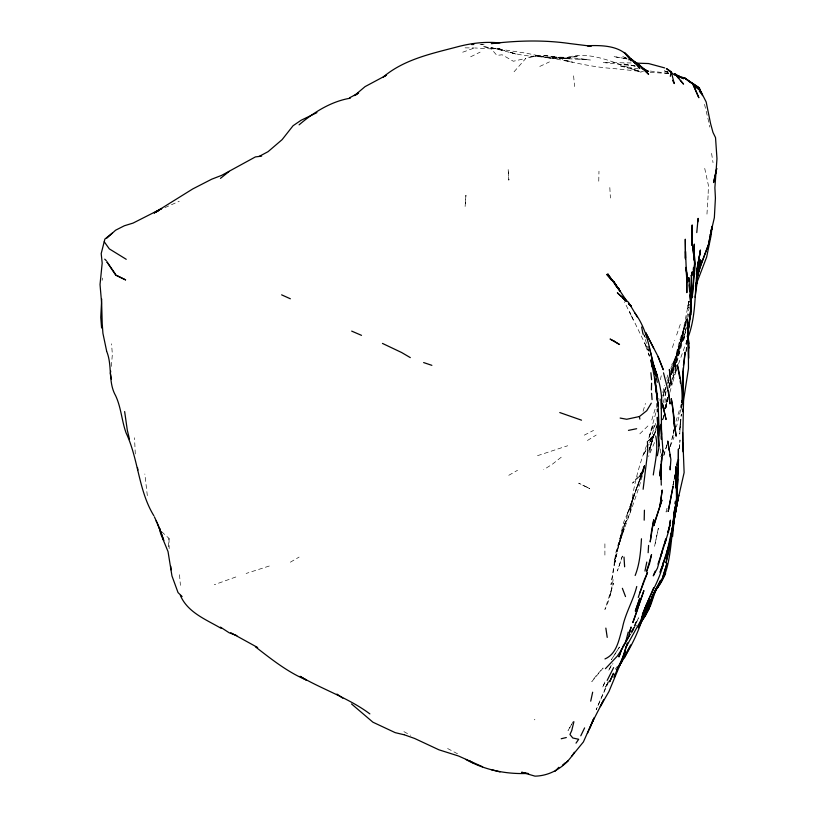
<?xml version="1.0" encoding="UTF-8"?>
<svg xmlns="http://www.w3.org/2000/svg" width="817" height="817" viewBox="0 0 817 817"><rect width="100%" height="100%" fill="white"/><g stroke="black" fill="none" stroke-linecap="round" stroke-linejoin="round"><path stroke-width="0.61" stroke-dasharray="4.08 3.06" d="M598.759 181.19L598.973 171.223M708.165 193.496L708.431 185.49L704.54 167.567M708.084 195.784L706.807 216.699M665.947 391.486L664.864 404.354M679.489 448.492L680.02 439.965L679.284 448.645M686.076 351.402L686.862 340.321M168.384 546.798L169.007 538.403L161.46 531.55M686.086 351.616L687.23 339.698M667.683 397.675L666.059 407.366L667.019 397.379M673.096 485.175L675.077 474.953M666.059 407.366L666.713 402.015L665.508 408.01M111.357 366.394L112.348 354.353L111.561 343.814M670.859 374.115L680.071 339.106L686.219 322.48L681.317 339.831L688.894 301.35M676.65 466.262L677.058 463.801M611.075 591.855L609.942 595.46L613.475 583.144L604.897 609.502L608.747 600.597L611.075 591.855L613.638 576.853M674.393 428.22L672.667 438.178L674.444 427.914L670.103 446.766M686.464 318.844L676.364 355.344L686.658 319.13M686.668 317.701L689.477 307.08M673.075 485.053L675.046 474.095M674.801 476.025L673.065 485.175M644.45 466.773C640.109 482.52 631.47 496.716 629.948 513.301L623.289 527.231L626.527 520.061L619.756 539.353L634.155 494.203L631.112 504.957L634.564 494.438L626.884 515.057L631.112 503.497C629.325 512.075 623.606 519.081 622.278 527.813L619.02 546.001L620.399 538.985L614.353 562.647L611.004 584.768L616.192 554.447L622.37 529.763L616.12 551.546L614.088 562.811L616.151 554.426L615.16 562.188L618.469 545.674L624.127 528.762L616.886 551.107C625.495 522.839 637.75 495.715 644.603 466.967M667.744 397.399L666.856 402.097L667.816 397.613M669.613 387.595L670.083 385.154L669.409 388.586M630.234 512.116L631.98 503.037M676.384 465.251L677.079 461.666M102.115 280.343L102.554 278.086M671.645 364.515L674.801 360.828L672.799 365.179L676.67 357.325L683.543 332.366L677.804 357.979L671.329 374.421M668.949 385.849L669.664 382.407M682.297 403.241L676.435 426.944M682.318 403.343L680.816 410.165L682.103 405.855M655.673 423.369L649.535 442.548L653.559 434.777L649.566 452.659M686.188 327.464L683.533 340.934L685.351 332.07L672.013 379.139M689.282 304.496L688.476 307.989L689.303 304.516M663.67 416.66L662.689 419.877L663.812 415.138M663.281 402.567L666.376 389.719M683.472 330.987L681.051 339.678M662.689 419.877L664.405 412.687M678.886 353.884L682.124 340.291L681.664 342.19M653.549 434.777L651.394 443.621L653.549 434.777L648.586 445.183M660.299 379.752L661.729 373.88M671.523 374.278L676.292 357.111L672.064 373.961M671.758 373.4L673.657 365.679L671.574 374.135M668.857 387.003L669.705 383.571M692.489 297.766L692.908 296.071L692.254 298.225M655.888 412.779L648.586 438.841L653.365 424.574L648.586 438.841M675.945 421.337L681.378 403.802M665.753 387.217L662.873 397.287M664.875 408.357L667.581 397.818M666.978 508.501L666.059 512.055L667.04 508.634M656.378 427.414L657.328 423.768L649.413 449.656M665.416 408.837L668.01 398.982M648.882 451.096L650.924 443.355M662.801 392.436L664.701 385.277M689.068 301.82L687.23 308.714L689.017 301.402M686.341 320.284L683.543 330.63L685.861 322.276L683.533 329.057M666.938 444.989L663.976 455.202M669.838 392.405L672.565 382.764M667.989 381.937L668.96 378.445M654.223 435.165L656.797 425.892M676.108 366.567L674.801 371.275L676.425 365.393M664.864 408.602L666.059 404.415L664.681 408.868M672.912 381.549L676.486 369.774M679.877 343.222L676.364 355.344M667.887 383.898L668.786 380.671M646.543 445.612C638.904 465.578 633.287 486.278 631.112 507.612L631.99 502.026L644.347 465.486M649.617 448.737L652.313 439.852M651.792 419.969L655.51 407.734M663.68 455.426L667.52 442.845M643.061 411.257L645.461 403.445M665.334 408.408L666.059 406.11L665.263 408.51M687.832 317.496L688.966 313.973L687.934 317.17M649.617 448.901L653.957 435.012L656.511 429.272M643.837 468.264L644.521 466.139M672.422 347.521L674.801 340.383M671.727 373.206L676.956 357.489L675.108 366.159L672.023 374.819M666.795 378.281L667.887 375.023M686.249 327.903L677.038 354.956L674.801 359.878L679.162 348.675L670.777 368.334M676.629 335.011L680.969 322.409M671.074 371.439L674.801 360.828M681.521 342.272L683.533 336.533L676.793 355.089M653.049 429.333L654.488 425.228M668.806 388.249L670.318 383.929M644.204 467.457L631.449 502.343L644.245 466.875L639.854 480.692L637.801 486.217L644.388 465.588M667.387 380.702L669.072 376.065M670.757 371.418L672.023 367.936M678.467 364.127L687.158 339.913M666.059 387.575L662.842 395.561M654.519 442.548L648.627 456.437M667.816 383.193L669.133 379.905M642.938 468.999L644.337 465.516M672.095 379.619L676.21 369.989M670.297 446.276L673.964 437.442M677.16 367.701L671.809 380.426M662.944 395.52L665.916 388.596M663.353 393.12L666.059 386.941M604.897 681.991L602.374 687.72L605.693 680.99M632.562 631.194L638.526 617.795L631.612 633.379M667.857 382.509L668.898 380.222M631.112 632.348L636.647 620.399L634.85 625.761L631.112 632.348L635.115 625.914L631.092 632.338M608.451 681.021L596.165 709.707L608.818 681.347L604.907 687.975L608.747 681.654M644.419 466.905L638.833 477.904L643.49 469.326L639.854 476.505L643.265 470.521M680.775 339.515L683.533 334.051M611.218 665.436L608.277 670.951L612.964 663.567M646.155 449.656L643.132 455.243L645.91 450.545M649.556 442.559L657.328 429.017M571.634 724.373L568.019 730.653L573.309 721.38M643.265 470.469L639.854 476.188L632.511 483.164L643.837 469.52M631.786 632.195L636.494 625.209M615.272 669.225L617.458 666.161M514.087 71.763L525.842 58.375L513.342 61.244L502.138 54.78L496.879 55.413L491.313 48.887L474.81 47.968M648.586 440.843L653.978 435.032L648.473 440.914M639.844 433.807L648.586 425.289M534.298 719.848L534.89 719.379M561.218 457.224L552.476 464.127L543.744 469.652M587.423 440.496L596.165 435.063M290.362 562.188L299.093 557.092M508.787 475.3L517.529 470.296M584.288 435.144L593.561 430.406M164.952 207.61L179.24 201.288M470.674 56.792L480.1 52.145M539.802 66.432L549.412 61.898M235.827 576.986L214.299 584.727M537.525 455.682L567.692 445.745M462.728 52.206L473.462 48.305M269.263 566.018L246.142 573.463M543.744 55.27L559.951 57.895C549.32 56.046 538.189 53.473 527.762 57.762L538.628 55.668L535.002 55.679C561.32 58.661 586.79 66.953 613.271 68.495L643.408 71.692M631.112 62.95L602.926 62.521L634.472 65.871M465.108 47.856L473.84 47.937M552.476 56.976L569.949 57.435L578.691 55.903L562.086 59.12C585.381 49.551 609.329 60.601 631.184 68.669L641.927 72.55M552.476 57.884L561.218 58.242L543.744 57.476L535.002 55.423L543.744 56.771L526.26 53.207L482.581 46.508L500.055 49.5L504.875 50.787L491.323 47.641L516.507 54.167L508.787 51.869C534.175 60.009 561.463 54.964 587.423 59.733L545.501 57.599M668.551 73.499L649.689 72.335M668.551 73.326L649.311 70.946M579.304 58.977L593.285 60.284M480.059 44.302L485.032 44.904L481.193 44.281M635.585 66.126L622.656 63.828L631.112 65.094L638.751 67.239M627.201 59.008L613.638 56.567L627.231 58.855M668.51 73.622L666.059 73.152L668.51 73.755M638.465 68.873L619.041 65.595L639.844 71.324L631.184 68.669M539.506 56.169L552.476 58.732M569.949 61.459L563.781 60.101L572.697 62.082M668.245 72.039L663.026 70.466L667.795 72.192M668.255 72.284L666.059 71.457L669.337 72.887M626.537 58.15L622.37 56.414L626.69 58.548M447.624 748.525L459.644 754.898M403.945 731.654L410.502 735.249M633.134 319.764L629.498 311.767L648.586 351.065L644.715 343.334L649.546 356.406M631.112 315.28L624.351 301.769M644.041 334.878L645.369 337.809M649.341 355.773L648.586 353.669L649.576 357.1M648.586 350.268L643.592 333.898M708.829 122.213L704.04 102.278M711.587 153.402L713.027 162.665M658.778 398.185L659.145 400.534M709.534 125.267L709.748 127.033M147.326 495.623L144.834 474.003M135.295 453.925L134.519 437.779M573.595 75.858L574.596 86.531M179.505 574.729L180.424 585.35M656.286 403.435L656.592 408.245M609.819 187.573L610.411 198M169.007 538.403L169.18 548.595M660.687 448.982L660.728 456.57M604.897 543.846L604.897 555.274M465.925 195.294L465.108 206.517L465.925 195.294M680.377 423.645L679.744 434.103L681.337 414.117L679.54 429.599L680.602 420.122L680.377 423.645M658.328 528.333L654.57 546.338L658.328 528.333M678.641 348.369L675.108 366.159L678.641 348.369M508.93 179.617L508.797 180.2L508.154 169.231L508.93 179.617M622.37 556.142L617.397 570.981L622.37 556.142M689.231 301.167L688.322 303.515L689.262 301.177M619.419 647.115L611.351 659.748L619.419 647.115M596.165 675.679L591.814 681.623L603.15 667.989L596.165 675.679M491.671 48.734L490.884 48.785L500.055 48.703L491.671 48.734M569.949 58.773L559.553 57.66L569.949 58.773M587.443 487.392L578.691 483.164L589.741 488.74L587.443 487.392"/><path stroke-width="1.23" d="M685.483 258.152L685.289 239.207L685.473 258.019M657.297 411.717L657.307 409.205M694.358 259.857L694.317 244.079L694.297 260.49M661.28 485.114L660.779 465.22L659.717 475.923L662.904 450.259L661.065 424.707L661.494 434.542L661.249 398.859L661.484 409.082C662.985 393.447 658.533 378.281 653.028 363.851L657.328 376.075L654.468 367.977L650.077 350.34M683.165 371.592L683.421 404.149M676.343 478.2L676.159 488.178L675.935 466.568L676.507 498.472L672.371 529.15L676.21 508.388L673.096 526.771C670.165 547.267 670.103 572.329 657.123 588.169L649.576 602.854L640.926 622.207M677.405 485.89L678.488 459.266L676.486 506.601L672.534 529.059L675.792 508.286M685.33 258.918L685.494 251.442L686.831 282.478L686.709 278.76M644.184 520.163L644.419 510.206M688.823 348.144L688.578 358.377L687.23 318.793L688.823 348.144L688.363 338.32L688.476 368.528L683.38 401.555M694.052 269.773L694.113 267.373M694.287 260.174L694.256 254.21L695.328 263.687L692.346 295.672L693.858 272.704M651.404 389.923L651.588 383.193M655.867 387.34L658.185 406.192L654.509 378.046L658.185 406.192L658.962 425.912L658.747 446.225L657.328 417.262L658.87 447.93L657.328 455.774M658.686 436.166L658.962 425.912M683.41 405.355L682.838 381.866L683.329 367.711M694.031 271.121L694.123 267.68M677.783 479.028L676.486 506.601L676.742 501.536M683.298 408.5L683.186 411.931L683.206 409.103M683.4 405.058L682.838 381.866M687.495 329.517L687.74 323.358L687.894 337.319M682.593 385.961L683.175 371.163L685.157 352.137L683.431 365.413M660.882 475.249L661.617 459.603M676.874 499.013L677.395 488.893L676.129 505.927M672.585 536.565L674.321 517.937L672.973 528.813M648.147 552.721L648.586 545.429M675.23 503.844L675.373 501.434M682.603 398.859L682.665 401.137L683.226 391.731L682.573 396.592M700.394 250.666L700.435 249.982L696.656 273.001L700.394 250.666L696.584 270.948M641.468 538.771C640.691 551.169 639.782 563.822 635.156 575.485M693.071 272.684L692.887 275.176L694.532 264.136L694.236 256.487L694.062 258.979M693.245 270.192L693.429 267.7M101.706 299.032L100.757 317.394L101.594 327.974M675.302 503.926L675.485 501.577M690.743 297.347L691.499 275.084L692.275 271.806L691.325 276.075L691.499 275.084L691.202 305.18L687.475 336.91M690.559 311.267L687.434 336.614L690.61 314.933L690.998 306.538L690.774 308.908M696.768 232.579L698.116 218.374L697.779 221.907M687.475 337.217L687.832 333.499L687.485 335.828M667.223 551.383L669.194 544.694L662.516 565.109C670.257 547.339 672.605 527.823 674.801 508.736L674.934 507.653L673.811 517.09L674.199 513.28M674.464 510.748L674.862 506.938M672.371 529.15L673.494 518.417M643.122 489.281L647.728 451.587L647.452 441.343M695.114 297.347L697.483 279.802M628.927 59.886L629.202 57.517C619.531 45.384 601.7 45.211 587.423 45.711L591.161 46.201L569.817 43.567C543.754 39.778 517.406 40.523 491.313 43.679M673.811 517.09L674.801 508.736L673.657 517.202M662.097 456.1L662.904 450.259L662.189 455.253M110.704 371.061L110.366 373.389L111.429 379.047M653.283 474.973C655.081 462.065 658.522 449.105 655.734 436.033M661.3 461.493L661.831 457.745M696.441 274.43L697.381 268.395L696.401 274.134M672.932 526.679L668.776 551.404L665.988 563.015L667.734 553.946M682.583 432.459L684.125 472.604L676.343 506.683L678.682 495.245L674.454 517.467M698.913 259.193C693.756 285.072 697.565 312.564 687.996 337.584M695.676 286.328L700.853 260.306L699.076 269.365M676.221 508.399L674.791 515.935L677.967 499.31M670.297 76.349L671.206 71.682L666.366 68.526L674.801 75.256M672.657 526.516L667.183 551.291M644.96 571.052L646.809 562.035M669.511 524.749L670.461 520.163L668.602 531.326L664.824 543.601M590.711 701.16L592.662 692.193M671.125 534.461L671.615 532.224M672.105 529.978L672.595 527.741M106.69 351.31L102.922 333.305L102.217 323.624L101.676 303.761L100.031 284.53L102.186 263.105L101.196 253.587L104.882 239.064L112.143 233.172M573.902 721.728L571.737 730.561L569.949 734.514L572.788 737.986L578.691 739.283L576.026 743.133M698.801 270.478L696.901 278.199L701.006 264.381L708.492 244.549L712.056 226.421L708.492 244.549L697.136 275.462M625.975 640.804L628.242 632.031M629.029 634.891L631.112 627.017L629.376 632.685M696.452 283.213L697.064 280.925M664.109 544.01L660.739 556.05L666.059 539.894M636.749 586.494C633.155 600.842 625.138 613.557 622.38 628.212C618.847 639.364 617.131 653.661 604.968 658.941M668.102 531.622L670.042 525.004L667.744 532.51M695.543 285.858L696.962 281.048M626.128 646.656L622.38 659.186L608.951 691.519L600.24 706.664L603.865 699.434M696.564 278.097L699.24 269.467L696.472 278.526M664.752 541.947L665.732 538.842M638.251 597.452L643.612 581.694M650.802 603.252L652.844 597.227M621.87 648.535L618.949 656.929L621.666 649.229M650.526 603.845L648.586 609.431L642.407 620.032L647.973 610.187M627.364 643.193L622.38 659.186L625.556 650.659L618.714 666.886L622.554 659.013L618.867 665.589M650.393 604.457L646.89 612.536L650.393 604.457L648.586 609.431L650.832 604.723L656.133 588.955L653.13 594.51M627.619 643.132L626.343 646.533L641.406 619.449L646.604 604.57L641.866 617.397C647.207 598.013 659.83 581.592 663.751 561.728L660.851 570.143L663.333 564.639L659.83 572.206M615.364 673.954L614.067 677.416L618.285 666.631L617.039 669.715M650.414 600.148L640.283 623.555M639.844 592.774L647.524 572.533L643.98 580.581M653.671 587.617L644.399 609.656L648.586 600.883L646.89 604.396M655.152 571.175L653.283 575.862L657.43 568.172L662.413 550.872L657.961 564.149M571.788 756.154L583.399 741.948L594.041 718.031M587.423 733.421L594 718.174M589.915 728.09L593.275 719.94M640.763 622.268L643.05 616.702C637.709 634.635 628.773 651.22 618.51 666.774L622.37 660.718L617.039 669.317M630.622 644.93L624.28 657.808L628.998 648.095M651.517 597.493L660.749 580.182L644.715 611.269L641.263 619.368L647.81 604.417M607.184 680.408L613.638 667.591M644.715 611.269L641.988 617.315L648.167 603.661M695.563 286.083L706.634 257.151L711.015 235.909L712.179 226.493L710.392 234.806L714.354 217.659L715.416 198.092L714.885 187.706L716.969 158.641L715.529 137.624L712.986 132.425L710.606 123.714L706.164 101.951L699.873 89.543M644.439 609.758L646.4 605.468M639.844 624.494L638.343 627.773L644.644 615.783L641.907 619.98M642.366 614.241L643.939 610.83M648.586 609.094L645.787 615.13L639.854 623.841M603.099 701.078L592.294 722.259M580.795 735.79L584.604 727.906M695.42 286.073L697.003 282.896L695.42 285.96M622.38 648.443L630.101 634.268L622.37 647.36M649.147 601.812L650.281 599.739M648.33 603.273L650.342 599.637M651.272 403.19L646.778 410.685L639.425 416.527L626.71 419.274L620.144 418.059M622.197 648.718L617.376 656.02L605.428 668.684M574.361 752.253C566.14 766.029 551.363 775.833 535.002 776.15L521.634 772.259L528.589 773.587M554.978 771.33L558.848 767.296M565.017 763.007L562.474 765.57L568.407 760.688M106.874 238.115L115.616 230.2L124.358 225.768L133.089 223.082L161.776 208.519L154.26 212.869L158.661 210.745M299.093 124.848C313.524 112.409 331.273 101.318 350.268 98.203M354.425 95.599L365.076 86.622L386.472 75.174L383.306 76.972C403.925 59.539 430.947 53.779 456.366 47.11C470.204 43.332 484.655 41.401 499.003 42.882L500.055 42.77M220.457 178.382L229.199 171.407M355.579 95.15L358.622 92.985L349.533 97.826M154.26 212.869L192.771 188.921L211.726 179.189L221.693 175.349L255.404 156.915L261.644 156.118M258.969 156.517L268.058 151.676L282.131 139.625L293.048 125.747L301.054 120.283L316.925 112.634M561.208 738.752L566.324 737.526M628.457 430.375L636.647 428.711M471.613 44.537L473.84 44.475M634.86 63.083L648.586 63.552L664.691 67.913M526.26 773.505C505.233 774.138 484.226 769.869 465.782 759.412M403.945 734.728L395.203 732.645L372.93 722.208L351.514 703.937M677.089 75.889L683.543 78.708L674.801 73.765L678.764 78.463M491.313 769.645L500.055 771.932M679.54 76.492L675.986 75.368L684.809 78.064L699.434 87.981L701.017 93.261L699.372 91.32M115.616 275.002L125.563 279.874L115.616 275.002L106.874 261.808L115.483 274.165M423.635 362.564L431.876 365.342M581.53 420.183L559.778 412.554M404.323 734.8L414.658 738.476L438.892 749.792L458.541 756.011L482.581 766.775M236.848 635.616L229.199 632.797L220.457 627.119M643.643 69.322L648.586 71.487L642.029 68.536M351.678 331.11L361.502 335.348M643.919 69.343L645.951 70.231L639.854 65.697M281.62 294.845L290.352 298.777M382.458 343.416L401.637 352.525L410.308 357.611M635.33 62.807L638.577 64.4L631.112 59.008M257.661 647.524L230.833 632.746M221.05 628.304C206.017 619.49 187.644 612.505 180.363 595.409M126.247 259.306L109.325 248.889L104.239 241.75M634.115 61.929L638.577 64.4M634.758 62.419L639.854 65.38L648.586 74.265L638.424 64.492L633.195 61.316M469.959 760.974L473.84 763.333M634.023 61.826L639.854 65.38M369.866 713.895C348.522 697.912 322.858 689.66 300.064 676.333L306.263 679.999C287.37 671.921 271.51 659.278 255.404 646.798M692.796 83.538L699.434 87.981L699.393 89.829L693.562 85.121M336.961 694.072L342.783 698.147M692.275 83.222L699.393 89.829L692.632 83.64L684.809 78.064L690.641 82.772M626.741 301.504L617.346 292.803L620.828 296.091M622.574 297.735L626.057 301.024M104.729 259.163L106.333 260.705M182.12 596.553L178.045 592.601L171.958 575.934L168.036 551.598L160.632 533.572L159.295 527.67L163.706 540.343L159.295 527.67M625.893 300.717L621.543 296.183L628.477 302.27L637.474 317.251M628.498 303.434L631.112 306.15L628.487 303.362M628.63 303.536L631.112 306.15M622.38 296.847L626.251 301.003M630.877 58.753L639.854 68.403L637.658 64.931L624.3 52.462L628.089 57.139M674.791 73.765L683.533 84.11L680.357 80.342M611.616 280.302L606.796 274.441L613.638 281.477L626.496 300.636M629.601 59.008L631.112 60.877L629.202 57.517M619.235 290.249L607.736 273.889L612.658 281.14M618.05 288.105L613.638 281.477L617.581 287.993M634.901 313.023C648.484 331.161 650.271 354.261 655.673 375.463L651.415 359.654M153.872 515.752C138.349 490.547 138.573 459.409 126.073 432.898C121.692 420.684 121.171 407.56 115.616 395.663C107.936 382.182 112.419 365.883 106.874 351.841M613.638 281.783L615.895 285.552M614.854 283.846L616.059 285.909M657.328 355.109L645.736 332.662L653.671 348.267M672.575 80.321L674.26 83.538L671.206 71.682M154.403 516.885L157.038 522.574M692.632 83.64L698.862 97.734L693 84.263M157.569 523.707L158.866 526.679M156.098 520.858L160.765 531.949M622.37 588.311L625.516 596.563M701.017 91.504L702.457 95.65M648.964 346.888L649.699 349.186M663.506 372.848L668.725 393.089L670.042 403.935L668.112 390.363M655.673 375.463L653.937 368.283L657.317 382.336M129.443 439.056L127.309 430.202L124.644 411.564M641.621 326.994L643.061 334.214M137.46 467.498L137.92 470.01M670.144 466.333L670.154 469.898L670.88 459.389L667.744 441.027L669.154 450.31M639.425 416.527L639.854 419.111M652.048 366.853L650.955 359.919L656.092 385.798L657.205 396.531M670.4 378.955L671.227 384.45L669.378 369.458L670.267 377.771M605.846 628.099L607.225 637.393M679.836 378.557L677.364 364.852C680.244 377.199 682.869 389.821 681.899 402.587L681.848 400.667M680.173 380.885L680.52 383.204M686.76 274.675L687.24 278.434L686.362 268.854L686.576 275.043M685.923 267.384L686.443 272.163M650.904 372.715L651.598 379.721M689.599 291.138L689.15 284.898M689.946 294.917L690.865 304.986L690.61 314.933L690.6 308.846M170.773 566.324L171.049 569.847M651.598 393.294L652.078 399.625M624.004 557.071L624.627 566.804M661.382 423.604L661.413 439.311L661.361 435.645M688.363 338.32L688.639 344.049L687.751 328.577L687.883 337.339M688.976 281.222L688.813 277.535L690.865 304.986L690.569 296.694L690.59 302.77M682.808 442.416L683.012 451.781M682.603 397.767L682.665 401.137M660.779 465.22L661.055 479.456M686.648 272.286L686.831 282.478M682.716 441.527L683.512 401.658L682.981 391.874L683.094 400.483M670.124 454.436L670.124 456.815M677.313 488.842L677.303 496.042L677.293 485.952L677.313 488.842M686.78 278.709L686.811 292.557L686.78 278.709M678.416 449.125L678.335 465.179L678.416 449.125M692.152 225.155L691.907 245.059L692.152 225.155M662.168 490.2L660.003 506.029L662.168 490.2M673.045 486.381L668.224 511.371L673.045 486.381M651.547 531.081L650.199 541.957L653.743 519.724L651.547 531.081M709.677 194.783L709.677 194.783M700.006 259.816L697.289 272.633L700.006 259.816M716.693 168.568L713.578 182.528L716.693 168.568M651.527 554.672L649.525 563.607L646.472 571.931L651.527 554.672M639.854 599.719L637.413 609.87L632.828 622.605L643.898 590.62L637.985 607.388L639.854 599.719M666.917 563.556L661.699 580.724L657.317 587.934L665.6 573.422L661.699 580.724L666.917 563.556M639.772 598.33L635.36 611.055L639.772 598.33M655.816 518.54L653.814 525.729L661.923 500.137L655.816 518.54M613.312 673.851L609.605 681.807L613.638 673.269L613.312 673.851M656.745 587.954L656.194 588.934L657.328 587.025L656.745 587.954M613.853 340.985L610.085 339.055L619.541 344.519L613.853 340.985M658.185 356.743L657.787 355.967L663.281 369.764L658.185 356.743M620.072 291.271L618.408 287.911L620.062 291.281M664.037 410.563L662.444 403.731L666.059 419.519L664.037 410.563M672.503 405.365L671.268 398.635L673.913 416.262L674.454 426.668L672.503 405.365M674.781 426.872L673.749 417.385L676.129 436.186L674.781 426.872M693.664 254.547L692.275 243.609L693.664 254.547"/></g></svg>
